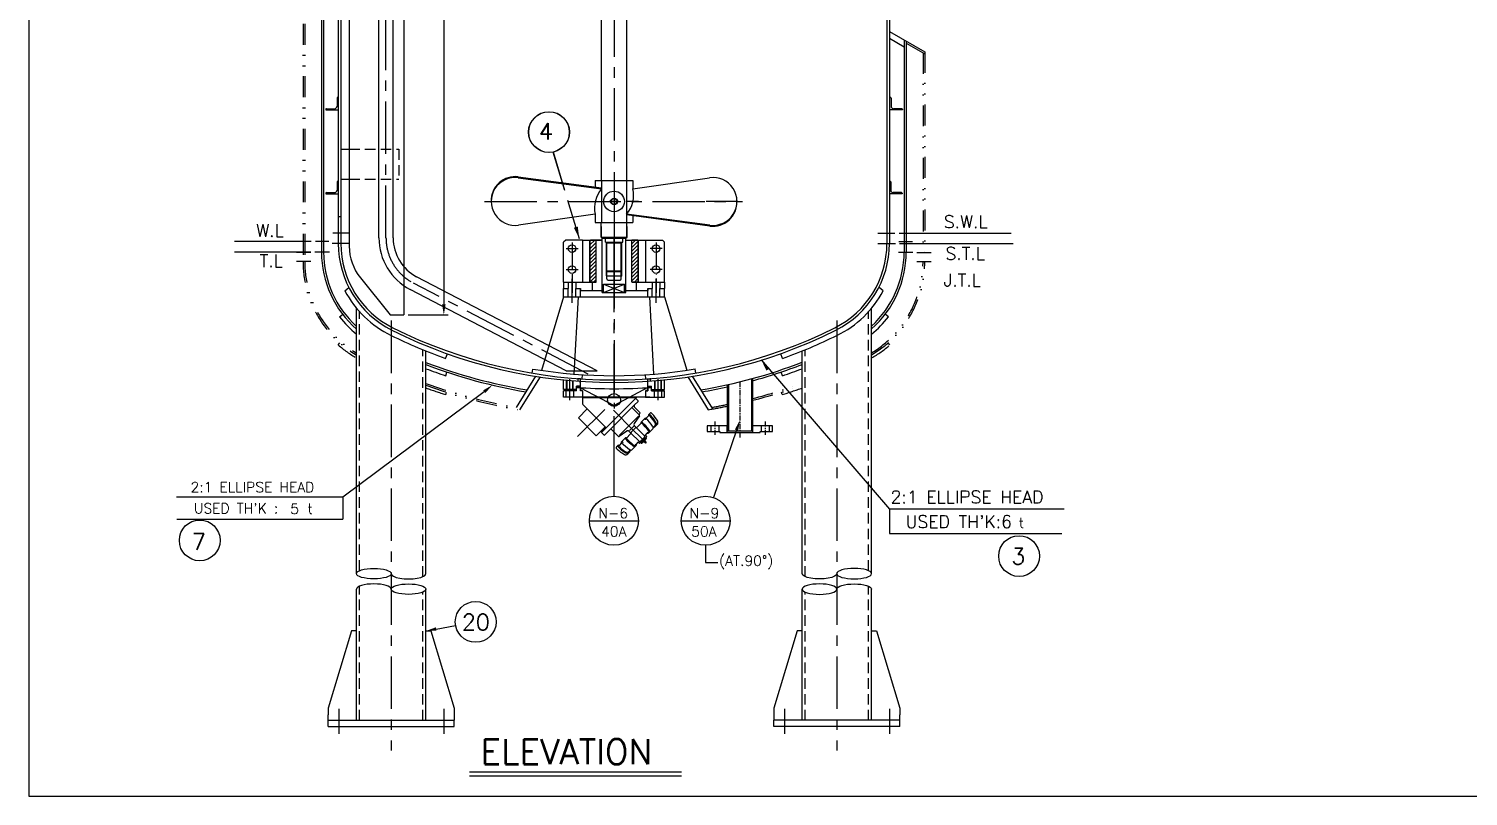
# Model space of a CAD drawing. Extents: x -31592 to 52943, y -66971 to 88202.
# Drawn here: x 0 to 3427, y 0 to 1829 of the extents above; entities that cross this region are included whole.
import ezdxf
from ezdxf.enums import TextEntityAlignment as Align

# ---------------------------------------------------------------- set-up
doc = ezdxf.new("R2010")
doc.units = 0
doc.header["$LTSCALE"] = 100
doc.header["$MEASUREMENT"] = 0
for name, pattern in [('CADRA_SOLID', [0]), ('CENTER', [2, 1.25, -0.25, 0.25, -0.25]), ('DASHDOT', [16.308264, 8.154132, -4.077066, 0, -4.077066]), ('DASHED', [12.231198, 8.154132, -4.077066]), ('DIVIDE', [1.25, 0.5, -0.25, 0, -0.25, 0, -0.25]), ('DIVIDEX2', [2.5, 1, -0.5, 0, -0.5, 0, -0.5]), ('HIDDEN', [0.375, 0.25, -0.125])]:
    doc.linetypes.add(name, pattern=pattern)
doc.layers.get('0').update_dxf_attribs({"linetype": 'CONTINUOUS'})
for name, color, linetype in [('1', 1, 'CENTER'), ('2', 2, 'HIDDEN'), ('29', 4, 'CADRA_SOLID'), ('3', 3, 'CADRA_SOLID'), ('4', 4, 'CONTINUOUS'), ('AME_FRZ', 7, 'CONTINUOUS'), ('CENTER', 1, 'CENTER'), ('DIM', 4, 'CONTINUOUS'), ('L1', 1, 'CENTER'), ('L3', 3, 'CONTINUOUS'), ('치수선', 4, 'CONTINUOUS')]:
    doc.layers.add(name, color=color, linetype=linetype)
doc.styles.add('ROMANS', font='romans.shx')
doc.dimstyles.get("Standard").update_dxf_attribs({"dimscale": 10, "dimtxt": 3, "dimasz": 2.5, "dimexe": 1, "dimexo": 1, "dimgap": 1, "dimtad": 1, "dimdec": 1, "dimzin": 0, "dimdsep": 46, "dimtxsty": 'ROMANS', "dimcen": 1, "dimclrd": 256, "dimclre": 256, "dimclrt": 256, "dimadec": 0, "dimazin": 0, "dimtfac": 1, "dimtdec": 1, "dimtmove": 0, "dimatfit": 3, "dimfxl": 1, "dimtolj": 1, "dimtzin": 0, "dimlwd": -1, "dimlwe": -1, "dimarcsym": 0})

# ---------------------------------------------------------------- blocks, each defined once
blk = doc.blocks.new('*D112')
at = {"layer": '4', "linetype": 'Continuous', "transparency": 16777216}
for p, q in [((885.5, 3210.4), (998, 3210.4)), ((988, 3185.4), (988, 1171.8)), ((902.8, 1146.8), (998, 1146.8))]:
    blk.add_line(p, q, dxfattribs=at)
for points in [[(983.9, 3185.4), (992.2, 3185.4), (988, 3210.4)], [(983.9, 1171.8), (992.2, 1171.8), (988, 1146.8)]]:
    blk.add_solid(points, dxfattribs=at)
at = {"layer": '4', "linetype": 'Continuous', "lineweight": -2, "transparency": 16777216, "insert": (963, 1942), "char_height": 30, "attachment_point": 5, "rotation": 90, "style": 'ROMANS'}
blk.add_mtext('\\A1;2064', dxfattribs=at)

msp = doc.modelspace()

# ---------------------------------------------------------------- hatches: boundary and pattern name
at = {"layer": 'L1', "linetype": 'Continuous', "lineweight": -2}
h = msp.add_hatch(dxfattribs=at)
h.set_pattern_fill('ANSI31', color=256, scale=50, angle=-180, style=0)
h.set_pattern_definition([(225, (3914.888, 1753.626), (4.419417, -4.419417), [])])
h.paths.add_polyline_path([(1435.78, 1224.89), (1450.78, 1224.89), (1450.78, 1274.89), (1435.78, 1274.89)])
h.paths.add_polyline_path([(1435.78, 1274.89), (1450.78, 1274.89), (1450.78, 1324.89), (1435.78, 1324.89)])
h.paths.add_polyline_path([(1335.78, 1224.89), (1350.78, 1224.89), (1350.78, 1274.89), (1335.78, 1274.89)])
h.paths.add_polyline_path([(1335.78, 1274.89), (1350.78, 1274.89), (1350.78, 1324.89), (1335.78, 1324.89)])

# ---------------------------------------------------------------- linework, layer by layer
at = {"color": 7, "lineweight": -2}
for p, q in [((736.82, 4414.93), (736.82, 1316.86)), ((742.82, 4414.93), (742.82, 1316.86)), ((2042.82, 4414.93), (2042.82, 1316.86)), ((2048.82, 4414.93), (2048.82, 1316.86)), ((696.82, 3175.39), (696.82, 1296.36)), ((701.82, 3175.39), (701.82, 1296.36)), ((2083.82, 1801.96), (2083.82, 1296.36)), ((2088.82, 1799.07), (2088.82, 1296.36)), ((733.82, 1663.61), (733.82, 1644.11)), ((2052.74, 1663.61), (2052.74, 1644.11)), ((706.82, 1636.61), (706.82, 1635.11)), ((2079.74, 1636.61), (2079.74, 1635.11)), ((733.82, 1463.61), (733.82, 1444.11)), ((2051.82, 1463.61), (2051.82, 1444.11)), ((706.82, 1436.61), (706.82, 1435.11)), ((2078.82, 1436.61), (2078.82, 1435.11))]:
    msp.add_line(p, q, dxfattribs=at)
at = {"color": 3, "linetype": 'DIVIDE', "lineweight": -2}
for p, q in [((652.82, 3217.89), (652.82, 1273.85)), ((656.82, 3217.89), (656.82, 1273.85)), ((2128.82, 1771.36), (2128.82, 1273.85)), ((2132.82, 1773.67), (2132.82, 1273.85))]:
    msp.add_line(p, q, dxfattribs=at)
at = {"lineweight": -2}
for p, q in [((1362.57, 3067.48), (1362.57, 1467.21)), ((1422.57, 3067.48), (1422.57, 1467.21)), ((1348.28, 1467.21), (1348.28, 1451.26)), ((1348.28, 1467.21), (1438.28, 1467.21)), ((1438.28, 1467.21), (1438.28, 1447.21)), ((736.82, 1381.05), (742.82, 1381.05)), ((736.82, 1381.05), (742.82, 1381.05)), ((1348.28, 1387.21), (1348.28, 1367.21)), ((1438.28, 1383.17), (1438.28, 1367.21)), ((1438.28, 1383.17), (1438.28, 1367.21)), ((1348.28, 1367.21), (1438.28, 1367.21)), ((1362.57, 1331.89), (1362.57, 1367.21)), ((1423.99, 1331.89), (1423.99, 1367.21)), ((1362.57, 1331.89), (1364.57, 1329.89)), ((1423.99, 1331.89), (1421.99, 1329.89)), ((780.32, 530.39), (780.32, 1162.46)), ((2006.24, 530.39), (2006.24, 1162.46)), ((945.32, 530.39), (945.32, 1060.94)), ((1841.24, 530.39), (1841.24, 1060.94)), ((1720.27, 994.55), (1720.27, 870.89)), ((1723.07, 995.31), (1723.05, 870.89)), ((1313.28, 974.05), (1313.28, 968.04)), ((1318.28, 966.05), (1318.28, 934.86)), ((1468.28, 966.05), (1468.28, 951.03)), ((1473.28, 974.05), (1473.28, 966.05)), ((1662.57, 980.35), (1662.57, 870.89)), ((1665.37, 980.35), (1665.37, 870.89)), ((1478.28, 951.03), (1308.28, 951.03)), ((1445.58, 949.03), (1318.28, 949.03)), ((1318.28, 934.86), (1318.98, 933.15)), ((1318.98, 933.15), (1374.35, 877.79)), ((1383.68, 873.78), (1435.87, 925.97)), ((1384.59, 888.04), (1425.25, 928.7)), ((1443.49, 946.94), (1425.25, 928.7)), ((1435.87, 925.97), (1441.48, 931.58)), ((1453.62, 908.21), (1435.87, 925.97)), ((1441.48, 931.58), (1450.43, 940.53)), ((1454.83, 914.59), (1441.48, 927.94)), ((1443.49, 946.94), (1444.67, 948.12)), ((1444.67, 948.12), (1446.79, 945.99)), ((1445.58, 951.03), (1445.58, 949.03)), ((1450.43, 942.35), (1446.79, 945.99)), ((1308.23, 901.47), (1329.45, 922.69)), ((1308.23, 901.47), (1351.01, 858.69)), ((1453.81, 906.02), (1441.04, 887.78)), ((1453.62, 908.21), (1453.45, 908.38)), ((1453.47, 910.79), (1454.83, 912.16)), ((1457.97, 891.39), (1457.72, 891.13)), ((1466.84, 900.26), (1457.97, 891.39)), ((1459.79, 891.39), (1460.09, 891.08)), ((1475.4, 906.39), (1469.27, 900.26)), ((1469.27, 900.26), (1469.27, 900.26)), ((1475.95, 909.36), (1475.4, 908.81)), ((1476.25, 907.24), (1475.4, 906.39)), ((1479.21, 912.63), (1475.95, 909.36)), ((1479.06, 905.64), (1477.46, 907.24)), ((1478.37, 909.36), (1480.58, 907.16)), ((1484.29, 910.87), (1482.24, 912.93)), ((1351.01, 858.69), (1372.23, 879.91)), ((1363.35, 866.8), (1364.53, 867.98)), ((1365.47, 864.67), (1363.35, 866.8)), ((1364.53, 867.98), (1384.59, 888.04)), ((1365.47, 864.67), (1369.11, 861.03)), ((1370.93, 861.03), (1383.68, 873.78)), ((1387.32, 873.78), (1403.25, 857.85)), ((1405.45, 857.65), (1423.68, 870.42)), ((1422.5, 853.49), (1432.79, 863.78)), ((1453.46, 845.21), (1433.23, 865.44)), ((1446.03, 878.23), (1466.25, 858)), ((1447.68, 878.67), (1457.97, 888.96)), ((1458.02, 889.01), (1457.72, 889.31)), ((1474.86, 867.62), (1472.41, 865.16)), ((1476.37, 866.09), (1476.91, 866.64)), ((1476.91, 866.64), (1485.48, 875.21)), ((1486.42, 879.18), (1486.46, 879.22)), ((1486.46, 879.22), (1490.74, 883.5)), ((1491.96, 881.68), (1492.26, 881.98)), ((1492.26, 881.98), (1495.97, 885.7)), ((1615.3, 882.89), (1615.3, 868.89)), ((1662.55, 882.89), (1615.3, 882.89)), ((1615.3, 868.89), (1644.8, 868.89)), ((1623.3, 882.89), (1623.3, 868.89)), ((1642.3, 882.89), (1642.3, 868.89)), ((1644.8, 868.89), (1644.8, 866.89)), ((1644.8, 866.89), (1740.8, 866.89)), ((1662.25, 866.89), (1662.25, 882.89)), ((1662.55, 870.89), (1723.05, 870.89)), ((1770.3, 882.89), (1723.05, 882.89)), ((1723.35, 866.89), (1723.35, 882.89)), ((1740.8, 866.89), (1740.8, 868.89)), ((1740.8, 868.89), (1770.3, 868.89)), ((1743.3, 882.89), (1743.3, 868.89)), ((1762.3, 882.89), (1762.3, 868.89)), ((1770.3, 868.89), (1770.3, 882.89)), ((1398.54, 829.22), (1400.59, 827.17)), ((1402.1, 835.52), (1398.84, 832.26)), ((1402.65, 836.07), (1402.1, 835.52)), ((1404.3, 830.88), (1402.1, 833.09)), ((1405.08, 836.07), (1404.22, 835.21)), ((1404.22, 834), (1405.82, 832.4)), ((1411.2, 842.19), (1405.08, 836.07)), ((1420.08, 853.49), (1411.2, 844.62)), ((1411.2, 842.19), (1411.2, 842.19)), ((1427.96, 820.72), (1432.25, 825)), ((1432.25, 825), (1432.29, 825.04)), ((1436.26, 825.98), (1444.83, 834.55)), ((1446.3, 839.06), (1443.85, 836.61)), ((1456.62, 842.71), (1468.76, 854.84)), ((1470.09, 853.51), (1459.13, 842.54)), ((1425.77, 815.49), (1429.48, 819.21)), ((1429.48, 819.21), (1429.78, 819.51)), ((780.32, 181.05), (780.32, 493.39)), ((945.32, 181.05), (945.32, 493.39)), ((1841.24, 181.05), (1841.24, 493.39)), ((2006.24, 181.05), (2006.24, 493.39)), ((768.58, 393.91), (712.82, 210.14)), ((780.32, 393.91), (768.58, 393.91)), ((945.32, 393.91), (957.05, 393.91)), ((957.05, 393.91), (1012.82, 210.14)), ((1829.5, 393.91), (1773.74, 210.14)), ((1841.24, 393.91), (1829.5, 393.91)), ((2006.24, 393.91), (2017.97, 393.91)), ((2017.97, 393.91), (2073.74, 210.14)), ((712.82, 210.14), (712.82, 194.05)), ((1012.82, 210.14), (1012.82, 181.05)), ((1773.74, 210.14), (1773.74, 181.05)), ((2073.74, 210.14), (2073.74, 194.05)), ((712.82, 166.05), (712.82, 194.05)), ((712.82, 181.05), (1012.82, 181.05)), ((1012.82, 166.05), (1012.82, 181.05)), ((2073.74, 181.05), (1773.74, 181.05)), ((1773.74, 166.05), (1773.74, 181.05)), ((2073.74, 166.05), (2073.74, 194.05)), ((712.82, 166.05), (1012.82, 166.05)), ((2073.74, 166.05), (1773.74, 166.05)), ((1049.51, 58.3), (1553.74, 58.3))]:
    msp.add_line(p, q, dxfattribs=at)
at = {"linetype": 'Continuous', "lineweight": -2}
for p, q in [((735.32, 1665.11), (736.82, 1665.11)), ((2051.24, 1665.11), (2049.74, 1665.11)), ((706.82, 1635.11), (736.82, 1635.11)), ((708.32, 1638.11), (727.82, 1638.11)), ((2079.74, 1635.11), (2049.74, 1635.11)), ((2078.24, 1638.11), (2058.74, 1638.11)), ((735.32, 1465.11), (736.82, 1465.11)), ((2050.32, 1465.11), (2048.82, 1465.11)), ((706.82, 1435.11), (736.82, 1435.11)), ((708.32, 1438.11), (727.82, 1438.11)), ((2078.82, 1435.11), (2048.82, 1435.11)), ((2077.32, 1438.11), (2057.82, 1438.11)), ((1362.57, 1357.55), (1362.57, 1331.89)), ((1423.99, 1357.55), (1423.99, 1331.89)), ((1278.28, 1324.89), (1273.28, 1319.89)), ((1273.28, 1224.89), (1273.28, 1319.89)), ((1318.28, 1324.89), (1278.28, 1324.89)), ((1318.28, 1324.89), (1350.78, 1324.89)), ((1318.28, 1324.89), (1318.28, 1224.89)), ((1335.78, 1324.89), (1335.78, 1224.89)), ((1336.78, 1324.89), (1335.78, 1323.89)), ((1335.78, 1225.89), (1335.78, 1323.89)), ((1365.07, 1324.89), (1336.78, 1324.89)), ((1350.78, 1323.89), (1349.78, 1324.89)), ((1350.78, 1225.89), (1350.78, 1323.89)), ((1365.07, 1323.89), (1350.78, 1323.89)), ((1362.57, 1331.89), (1423.99, 1331.89)), ((1364.57, 1329.89), (1421.99, 1329.89)), ((1365.07, 1199.89), (1365.07, 1329.89)), ((1372.57, 1319.89), (1413.99, 1319.89)), ((1375.07, 1319.89), (1376.07, 1318.89)), ((1376.07, 1232.89), (1376.07, 1318.89)), ((1376.07, 1318.89), (1410.49, 1318.89)), ((1411.49, 1319.89), (1410.49, 1318.89)), ((1410.49, 1232.89), (1410.49, 1318.89)), ((1421.49, 1199.89), (1421.49, 1329.89)), ((1421.49, 1324.89), (1468.28, 1324.89)), ((1435.78, 1323.89), (1421.49, 1323.89)), ((1449.78, 1324.89), (1435.78, 1324.89)), ((1436.78, 1324.89), (1435.78, 1323.89)), ((1435.78, 1225.89), (1435.78, 1323.89)), ((1450.78, 1323.89), (1449.78, 1324.89)), ((1450.78, 1324.89), (1450.78, 1224.89)), ((1450.78, 1225.89), (1450.78, 1323.89)), ((1468.28, 1324.89), (1468.28, 1224.89)), ((1468.28, 1324.89), (1508.28, 1324.89)), ((1508.28, 1324.89), (1513.28, 1319.89)), ((1513.28, 1224.89), (1513.28, 1319.89)), ((1375.07, 1251.89), (1411.49, 1251.89)), ((1375.07, 1239.89), (1411.49, 1239.89)), ((1376.07, 1249.89), (1410.49, 1249.89)), ((752.5, 1204.34), (761.97, 1212.15)), ((1273.28, 1224.89), (1350.78, 1224.89)), ((1273.28, 1224.89), (1273.28, 1209.89)), ((1273.28, 1189.89), (1273.28, 1209.89)), ((1273.28, 1209.89), (1284.28, 1209.89)), ((1284.28, 1224.89), (1284.28, 1209.89)), ((1302.28, 1224.89), (1302.28, 1209.89)), ((1302.28, 1209.89), (1313.28, 1209.89)), ((1313.28, 1209.89), (1313.28, 1204.89)), ((1313.28, 1204.89), (1365.07, 1204.89)), ((1336.78, 1224.89), (1335.78, 1225.89)), ((1350.78, 1224.89), (1336.78, 1224.89)), ((1349.78, 1224.89), (1350.78, 1225.89)), ((1365.07, 1199.89), (1421.49, 1199.89)), ((1368.28, 1199.89), (1368.28, 1219.89)), ((1368.28, 1219.89), (1393.28, 1219.89)), ((1379.07, 1229.89), (1407.49, 1229.89)), ((1393.28, 1219.89), (1418.28, 1219.89)), ((1418.28, 1199.89), (1418.28, 1219.89)), ((1421.49, 1204.89), (1473.28, 1204.89)), ((1436.78, 1224.89), (1435.78, 1225.89)), ((1449.78, 1224.89), (1435.78, 1224.89)), ((1435.78, 1224.89), (1513.28, 1224.89)), ((1449.78, 1224.89), (1450.78, 1225.89)), ((1473.28, 1209.89), (1473.28, 1204.89)), ((1473.28, 1209.89), (1484.28, 1209.89)), ((1484.28, 1224.89), (1484.28, 1209.89)), ((1502.28, 1224.89), (1502.28, 1209.89)), ((1502.28, 1209.89), (1513.28, 1209.89)), ((1513.28, 1224.89), (1513.28, 1209.89)), ((1513.28, 1189.89), (1513.28, 1209.89)), ((2034.05, 1204.34), (2024.58, 1212.15)), ((1273.28, 1190.19), (1220.32, 1014.73)), ((1273.28, 1189.89), (1513.28, 1189.89)), ((1298.35, 1005.73), (1308.28, 1189.89)), ((1488.2, 1005.8), (1478.28, 1189.89)), ((1513.28, 1190.19), (1566.19, 1014.86)), ((740.01, 1142.57), (747.15, 1148.05)), ((2046.55, 1142.57), (2039.41, 1148.05)), ((992.07, 1043.17), (996.57, 1054.3)), ((1794.49, 1043.17), (1789.99, 1054.3)), ((992.43, 1001.98), (995.28, 1010.52)), ((1198.61, 1008.04), (1200.22, 1017.91)), ((1317.7, 994.3), (1318.28, 1003.85)), ((1468.85, 994.35), (1468.25, 1004.34)), ((1587.92, 1008.19), (1586.31, 1018.06)), ((1794.12, 1001.98), (1791.27, 1010.52))]:
    msp.add_line(p, q, dxfattribs=at)
at = {"color": 1, "linetype": 'CENTER', "lineweight": -2}
for p, q in [((1393.28, 1477.19), (1393.28, 1359.04)), ((1084.56, 1417.21), (1699.39, 1417.21))]:
    msp.add_line(p, q, dxfattribs=at)
at = {"color": 2, "lineweight": -2}
for p, q in [((764.15, 1341.89), (723.6, 1341.89)), ((2021.49, 1341.89), (2062.04, 1341.89)), ((714.43, 1321.39), (682.22, 1321.39)), ((764.15, 1316.89), (722.24, 1316.89)), ((2021.49, 1316.89), (2063.4, 1316.89)), ((2071.21, 1321.39), (2103.42, 1321.39)), ((671.5, 1295.89), (637.15, 1295.89)), ((671.5, 1273.89), (637.15, 1273.89)), ((715.5, 1296.39), (681.15, 1296.39)), ((2070.14, 1296.39), (2104.49, 1296.39)), ((2114.14, 1295.89), (2148.49, 1295.89)), ((2114.14, 1273.89), (2148.49, 1273.89))]:
    msp.add_line(p, q, dxfattribs=at)
at = {"linetype": 'CENTER', "lineweight": -2}
for p, q in [((1372.57, 1319.89), (1372.57, 1329.89)), ((1413.99, 1319.89), (1413.99, 1329.89)), ((1284.28, 1189.89), (1284.28, 1209.89)), ((1302.28, 1189.89), (1302.28, 1209.89)), ((1313.28, 1189.89), (1313.28, 1209.89)), ((1340.78, 1224.89), (1340.78, 1204.89)), ((1445.78, 1224.89), (1445.78, 1204.89)), ((1473.28, 1189.89), (1473.28, 1209.89)), ((1484.28, 1189.89), (1484.28, 1209.89)), ((1502.28, 1189.89), (1502.28, 1209.89))]:
    msp.add_line(p, q, dxfattribs=at)
at = {"color": 1, "linetype": 'CENTER', "lineweight": -2, "ltscale": 10}
for p, q in [((1288.28, 964.06), (1288.28, 994)), ((1498.28, 964.06), (1498.28, 994)), ((1279.28, 951.05), (1279.28, 966.05)), ((1288.28, 943.57), (1288.28, 973.51)), ((1297.28, 951.05), (1297.28, 966.05)), ((1489.28, 951.05), (1489.28, 966.05)), ((1498.28, 943.57), (1498.28, 973.51)), ((1507.28, 951.05), (1507.28, 966.05))]:
    msp.add_line(p, q, dxfattribs=at)
at = {"color": 3, "linetype": 'DIVIDEX2', "lineweight": -2}
for p, q in [((1312.74, 985.71), (1313.28, 994.7)), ((1473.82, 985.71), (1473.28, 994.7))]:
    msp.add_line(p, q, dxfattribs=at)
at = {"color": 4, "linetype": 'ByBlock', "lineweight": -2}
msp.add_line((1392.82, 905.61), (1392.82, 714.63), dxfattribs=at)
at = {"color": 1, "linetype": 'CENTER', "lineweight": -2, "ltscale": 0.1}
for p, q in [((1632.82, 893.17), (1632.82, 861.17)), ((1752.82, 893.17), (1752.82, 861.17))]:
    msp.add_line(p, q, dxfattribs=at)
at = {"linetype": 'Continuous', "lineweight": -2}
for centre in [(1293.28, 1304.89), (1493.28, 1304.89), (1293.28, 1254.89), (1493.28, 1254.89)]:
    msp.add_circle(centre, 9, dxfattribs=at)
at = {"lineweight": -2}
for centre in [(1468.06, 899.05), (1412.42, 843.41)]:
    msp.add_circle(centre, 1.72, dxfattribs=at)
at = {"linetype": 'Continuous', "lineweight": -2}
for centre, radius, start, end in [((735.32, 1663.61), 1.5, 90, 180), ((2051.24, 1663.61), 1.5, 0, 90), ((708.32, 1636.61), 1.5, 90, 180), ((727.82, 1644.11), 6, 270, 0), ((2058.74, 1644.11), 6, 180, 270), ((2078.24, 1636.61), 1.5, 0, 90), ((727.82, 1444.11), 6, 270, 0), ((735.32, 1463.61), 1.5, 90, 180), ((2050.32, 1463.61), 1.5, 0, 90), ((2057.82, 1444.11), 6, 180, 270), ((708.32, 1436.61), 1.5, 90, 180), ((2077.32, 1436.61), 1.5, 0, 90), ((1379.07, 1232.89), 3, 180, 270), ((1407.49, 1232.89), 3, 270, 0)]:
    msp.add_arc(centre, radius, start, end, dxfattribs=at)
at = {"color": 7, "lineweight": -2}
for centre, radius, start, end in [((967.33, 1316.86), 230.51, 180, 243.4324), ((967.33, 1316.86), 224.51, 180, 243.4324), ((1818.31, 1316.86), 224.51, 296.5676, 0), ((1818.31, 1316.86), 230.51, 296.5676, 0), ((940.49, 1296.36), 243.67, 180, 228.90394), ((940.49, 1296.36), 238.67, 180, 227.84845), ((1845.15, 1296.36), 238.67, 312.44881, 0), ((1845.15, 1296.36), 243.67, 311.38244, 0), ((967.33, 1316.86), 242.51, 207.64491, 244.47205), ((1819.23, 1316.86), 242.51, 295.52795, 332.35509), ((940.49, 1296.36), 252.67, 217.49054, 230.66082), ((1846.07, 1296.36), 252.67, 309.33918, 322.50946), ((1392.82, 2167.74), 1193.85, 243.64434, 250.38604), ((1392.82, 2167.74), 1181.85, 243.4324, 296.5676), ((1392.82, 2167.74), 1175.85, 243.4324, 296.5676), ((1393.74, 2167.74), 1193.85, 289.61396, 296.35566), ((1392.82, 2200.9), 1250.01, 249.02276, 260.48425), ((1392.82, 2200.9), 1255.01, 249.11025, 260.38985), ((1392.82, 2200.9), 1250.01, 279.52175, 291.02221), ((1392.82, 2200.9), 1255.01, 285.25677, 290.93451), ((1392.82, 2200.9), 1264.01, 249.26587, 251.53289), ((1392.82, 2167.74), 1165.85, 260.49116, 279.55327), ((1393.74, 2200.9), 1264.01, 288.46711, 290.73413), ((1392.82, 2200.9), 1255.01, 279.61611, 282.41192)]:
    msp.add_arc(centre, radius, start, end, dxfattribs=at)
at = {"color": 3, "linetype": 'DIVIDE', "lineweight": -2}
for centre, radius, start, end in [((911.03, 1273.85), 258.21, 180, 239.5879), ((911.03, 1273.85), 254.21, 180, 239.05726), ((1874.61, 1273.85), 254.21, 301.18371, 0), ((1874.61, 1273.85), 258.21, 300.64803, 0), ((911.03, 1273.85), 264.21, 228.67927, 240.3487), ((1875.53, 1273.85), 264.21, 299.6513, 311.32073), ((1392.82, 2237.31), 1331.42, 250.36011, 260.38564), ((1392.82, 2237.31), 1335.42, 250.42135, 260.31501), ((1392.82, 2237.31), 1341.42, 250.51247, 252.6486), ((1392.82, 2237.31), 1331.42, 284.36176, 289.68174), ((1392.82, 2237.31), 1335.42, 284.31782, 289.62036), ((1393.74, 2237.31), 1341.42, 287.3514, 289.48753), ((1392.82, 2237.31), 1335.42, 279.69059, 281.65372), ((1392.82, 2237.31), 1331.42, 280.07123, 281.68923)]:
    msp.add_arc(centre, radius, start, end, dxfattribs=at)
at = {"lineweight": -2}
for centre, radius, start, end in [((1443.3, 929.76), 2.57, 135, 225), ((1449.52, 941.44), 1.29, 315, 45), ((1454.68, 909.58), 1.72, 135, 224.16658), ((1452.41, 907), 1.72, 325, 44.99381), ((1453.62, 913.37), 1.72, 315, 45), ((1458.63, 890.22), 1.29, 135, 225), ((1458.88, 890.48), 1.29, 45, 135), ((1250.27, 681.26), 296.74, 40.30279, 45), ((1468.06, 899.05), 1.72, 45, 135), ((1251.74, 697.53), 297.35, 38.28641, 42.98362), ((1476.61, 907.6), 1.72, 135, 225), ((1477.16, 908.15), 1.72, 45, 135), ((1476.86, 906.63), 0.858, 45, 135), ((1429, 855.58), 70.8, 27.96528, 45), ((1480.87, 911.26), 2.15, 50.67053, 140.67053), ((1429, 855.58), 72.95, 27.96528, 45), ((1432.71, 859.29), 72.95, 27.96528, 45), ((1491.28, 890.39), 6.63, 315, 27.96528), ((1370.02, 861.94), 1.29, 225, 315), ((1385.5, 871.96), 2.57, 45, 135), ((1443.86, 885.81), 3.43, 145, 225), ((1458.58, 888.35), 0.858, 130.25788, 135), ((1458.58, 888.35), 0.858, 44.8326, 130.25788), ((1250.27, 681.26), 294.59, 40.27554, 44.8326), ((1473.5, 869.42), 4.4, 255.63063, 310.7943), ((1472.72, 869.75), 3.02, 315, 40.27554), ((1472.87, 869.72), 5.08, 322.73271, 43.22474), ((1480.61, 877.93), 5.94, 12.16222, 40.30279), ((1482.91, 877.79), 3.64, 314.99821, 352.2588), ((1480.61, 877.93), 5.94, 353.89324, 12.16222), ((1486.6, 885.05), 5.83, 268.58266, 292.76948), ((1485.68, 887.96), 8.88, 291.01297, 315), ((1487.57, 886.67), 4.49, 315, 27.96528), ((1487.57, 886.67), 6.63, 315, 27.96528), ((1400.2, 830.59), 2.15, 129.32947, 219.32947), ((1452.17, 878.75), 72.95, 225, 242.03472), ((1403.31, 834.3), 1.72, 135, 225), ((1403.87, 834.86), 1.72, 45, 135), ((1404.83, 834.61), 0.858, 135, 225), ((1455.89, 882.47), 72.95, 225, 242.03472), ((1455.89, 882.47), 70.8, 225, 242.03472), ((1412.42, 843.41), 1.72, 135, 225), ((1613.93, 1059.72), 297.35, 227.01638, 231.71359), ((1630.21, 1061.2), 296.74, 225, 229.69721), ((1630.21, 1061.2), 294.59, 225.1674, 229.72446), ((1433.54, 830.85), 5.94, 229.69721, 257.83778), ((1423.5, 825.79), 8.88, 315, 338.98703), ((1426.41, 824.86), 5.83, 337.23052, 1.41734), ((1433.54, 830.85), 5.94, 257.83778, 276.10676), ((1433.68, 828.56), 3.64, 277.7412, 315.00179), ((1441.75, 838.6), 5.08, 226.77526, 307.26729), ((1441.71, 838.74), 3.02, 229.72446, 315), ((1421.08, 820.18), 6.63, 242.03472, 315), ((1424.79, 823.9), 6.63, 242.03472, 315), ((1424.79, 823.9), 4.49, 242.03472, 315)]:
    msp.add_arc(centre, radius, start, end, dxfattribs=at)
at = {"layer": '1', "linetype": 'Continuous', "lineweight": -2}
for p, q in [((2072.02, 1341.89), (2338.5, 1341.89)), ((2072.63, 1316.89), (2343.41, 1316.89))]:
    msp.add_line(p, q, dxfattribs=at)
at = {"layer": '1', "color": 1, "linetype": 'Continuous', "lineweight": -2}
for p, q in [((1375.07, 1239.89), (1375.07, 1319.89)), ((1411.49, 1239.89), (1411.49, 1319.89)), ((1375.07, 1239.89), (1376.07, 1238.89)), ((1411.49, 1239.89), (1410.49, 1238.89))]:
    msp.add_line(p, q, dxfattribs=at)
at = {"layer": '1', "linetype": 'CENTER', "lineweight": -2, "ltscale": 0.1}
msp.add_line((1692.92, 987.45), (1692.81, 852.76), dxfattribs=at)
at = {"layer": '1', "color": 7, "lineweight": -2}
for p, q in [((1364.26, 867.71), (1445.58, 949.03)), ((1433.29, 864.83), (1428.08, 870.04)), ((1433.68, 867.1), (1439.02, 872.44)), ((1439.02, 872.44), (1444.37, 877.79)), ((1441.43, 883.39), (1446.64, 878.18)), ((1466.73, 859.49), (1467.85, 860.61)), ((1467.85, 860.61), (1472.41, 865.16)), ((1471.19, 857.27), (1467.85, 860.61)), ((1468.76, 854.84), (1471.19, 857.27)), ((1420.33, 853.75), (1420.08, 853.49)), ((1420.38, 851.37), (1420.08, 851.67)), ((1422.15, 853.75), (1422.46, 853.44)), ((1444.83, 834.55), (1445.37, 835.09)), ((1446.3, 839.06), (1450.86, 843.62)), ((1450.86, 843.62), (1451.97, 844.73)), ((1454.19, 840.28), (1450.86, 843.62)), ((1456.62, 842.71), (1454.19, 840.28)), ((1460.87, 850.59), (1456.45, 846.17)), ((1457.96, 841.37), (1456.62, 842.71)), ((1459.13, 842.54), (1457.96, 841.37)), ((1458.13, 841.2), (1457.96, 841.37)), ((1465.29, 855.02), (1460.87, 850.59)), ((1463.91, 845.04), (1464.62, 844.44)), ((1464.62, 844.44), (1465.91, 843.37)), ((1465.91, 843.37), (1467.23, 842.26)), ((1467.02, 846.84), (1466.43, 847.55)), ((1468.1, 845.56), (1467.02, 846.84)), ((1467.23, 842.26), (1467.92, 841.68)), ((1469.21, 844.24), (1468.1, 845.56)), ((1468.49, 841.71), (1469.76, 842.97)), ((1468.76, 854.84), (1470.09, 853.51)), ((1469.78, 843.55), (1469.21, 844.24)), ((1470.09, 853.51), (1470.27, 853.33))]:
    msp.add_line(p, q, dxfattribs=at)
at = {"layer": '1', "color": 2, "linetype": 'DASHDOT', "lineweight": -2}
for p, q in [((1439.02, 872.44), (1391.65, 919.81)), ((1456.02, 855.45), (1439.02, 872.44)), ((1460.87, 850.59), (1456.02, 855.45)), ((1456.02, 855.45), (1464.97, 846.49)), ((1464.97, 846.49), (1460.87, 850.59)), ((1465.06, 846.4), (1464.97, 846.49)), ((1465.18, 846.28), (1465.06, 846.4)), ((1465.18, 846.28), (1465.67, 845.8)), ((1465.67, 845.8), (1465.79, 845.68)), ((1468.38, 843.09), (1465.79, 845.68)), ((1466.31, 842.55), (1468.91, 845.15)), ((1468.38, 843.09), (1469.63, 841.84))]:
    msp.add_line(p, q, dxfattribs=at)
at = {"layer": '1', "color": 2, "lineweight": -2}
for p, q in [((1406.21, 860.07), (1451.42, 905.28)), ((1429.63, 871.62), (1439.95, 881.94))]:
    msp.add_line(p, q, dxfattribs=at)
at = {"layer": '1', "color": 1, "linetype": 'DASHED', "lineweight": -2}
for p, q in [((1468.1, 845.56), (1465.91, 843.37)), ((1467.23, 842.26), (1469.21, 844.24))]:
    msp.add_line(p, q, dxfattribs=at)
at = {"layer": '1', "color": 7, "lineweight": -2}
for centre, radius, start, end in [((1404.46, 859.06), 1.72, 225, 305), ((1425.65, 867.61), 3.43, 45, 125), ((1431.58, 864.99), 1.72, 315, 15), ((1434.89, 865.88), 1.72, 135, 195), ((1445.58, 876.57), 1.72, 75, 135), ((1446.47, 879.89), 1.72, 255, 315), ((1462.87, 857.45), 3.43, 315, 9.31467), ((1467.95, 858.28), 1.72, 135, 189.31467), ((1420.99, 852.58), 1.29, 135, 225), ((1421.24, 852.84), 1.29, 45, 135), ((1423.11, 852.89), 0.858, 139.74212, 225.1674), ((1423.11, 852.89), 0.858, 135, 139.74212), ((1442.04, 837.97), 4.4, 319.2057, 14.36937), ((1453.19, 843.52), 1.72, 80.68533, 135), ((1454.02, 848.6), 3.43, 260.68533, 315), ((1458.43, 841.5), 0.429, 225, 303.93519), ((1434.72, 876.75), 42.91, 303.93519, 311.13554), ((1463.36, 844.38), 0.858, 50, 135), ((1463.79, 843.46), 1.29, 50, 131.13554), ((1467.09, 848.1), 0.858, 135, 220), ((1468.01, 847.67), 1.29, 138.86446, 220), ((1434.72, 876.75), 42.91, 318.86446, 326.06481), ((1468.19, 842.01), 0.429, 230, 315), ((1469.46, 843.27), 0.429, 315, 40), ((1469.96, 853.03), 0.429, 326.06481, 45)]:
    msp.add_arc(centre, radius, start, end, dxfattribs=at)
at = {"layer": '2', "lineweight": -2}
for p, q in [((787.42, 537.4), (787.42, 1154.24)), ((1999.14, 537.4), (1999.14, 1154.24)), ((938.22, 523.39), (938.22, 1063.83)), ((1848.34, 523.39), (1848.34, 1063.83)), ((787.42, 181.05), (787.42, 500.4)), ((938.22, 181.05), (938.22, 486.38)), ((1848.34, 181.05), (1848.34, 486.38)), ((1999.14, 181.05), (1999.14, 500.4))]:
    msp.add_line(p, q, dxfattribs=at)
at = {"layer": '29', "lineweight": -2}
for p, q in [((1688.13, 1417.21), (1612.46, 1417.21)), ((1632.46, 1417.21), (1634.19, 1417.21)), ((1634.19, 1417.21), (1635.51, 1417.21)), ((672.22, 1321.39), (489.68, 1321.39)), ((672.22, 1321.39), (490.55, 1321.39)), ((671.15, 1296.39), (489.68, 1296.39)), ((671.15, 1296.39), (489.68, 1296.39))]:
    msp.add_line(p, q, dxfattribs=at)
at = {"layer": '3', "linetype": 'Continuous', "lineweight": -2}
for p, q in [((736.58, 1075.42), (740.54, 1079.93)), ((2049.98, 1075.42), (2046.01, 1079.93)), ((992.77, 956.94), (994.56, 962.66)), ((1793.79, 956.94), (1792, 962.66))]:
    msp.add_line(p, q, dxfattribs=at)
at = {"layer": '4', "lineweight": -2}
for p, q in [((0, 5940.03), (0, 0)), ((0, 5940.03), (0, 0)), ((1275.73, 1443.47), (1248.46, 1534.99)), ((1276.16, 1443.47), (1248.89, 1534.99)), ((1310.61, 1327.84), (1283.32, 1419.44)), ((1743.44, 1039.82), (2049.08, 684.32)), ((747.96, 712.42), (351.69, 712.42)), ((747.96, 712.42), (747.96, 659.93)), ((352.53, 659.93), (747.96, 659.93)), ((1334.54, 656.35), (1451.09, 656.35)), ((1553.02, 656.35), (1669.57, 656.35)), ((2049.08, 684.75), (2464.6, 684.75)), ((2049.08, 684.75), (2049.08, 626.36)), ((2049.08, 626.36), (2458.83, 626.36)), ((1049.51, 48.31), (1553.74, 48.31)), ((0, 0), (8481.17, 0)), ((0, 0), (8481.17, 0))]:
    msp.add_line(p, q, dxfattribs=at)
at = {"layer": '4', "color": 7, "lineweight": -2}
for p, q in [((833.35, 1330.63), (833.35, 4259.35)), ((867.35, 1330.11), (867.35, 4269.63)), ((762.83, 3193.34), (762.83, 1310.78)), ((892.82, 3193.34), (892.82, 1328.89)), ((2048.82, 1822.16), (2132.82, 1773.67)), ((2048.82, 1806.13), (2083.82, 1785.92)), ((2088.82, 1794.45), (2132.82, 1769.05)), ((742.82, 1541.52), (762.83, 1541.52)), ((742.82, 1470.14), (762.83, 1470.14)), ((892.82, 1328.89), (892.82, 1146.79)), ((789.44, 1234.94), (859.96, 1146.79)), ((1352.69, 1013.69), (923.19, 1237.92)), ((1279.32, 1013.69), (907.93, 1207.59)), ((859.96, 1146.79), (892.82, 1146.79)), ((1206.52, 1000.67), (1160.12, 926.39)), ((1216.96, 999.05), (1168.16, 920.93)), ((1279.32, 1013.69), (1352.69, 1013.69)), ((1568.81, 999.07), (1617.61, 920.95)), ((1579.25, 1000.69), (1627.93, 922.75))]:
    msp.add_line(p, q, dxfattribs=at)
at = {"layer": '4', "color": 2, "linetype": 'HIDDEN', "lineweight": -2}
for p, q in [((762.83, 1541.52), (881.27, 1541.52)), ((881.27, 1541.52), (881.27, 1470.14)), ((762.83, 1470.14), (881.27, 1470.14))]:
    msp.add_line(p, q, dxfattribs=at)
at = {"layer": '4', "color": 2, "linetype": 'HIDDEN', "lineweight": -2, "ltscale": 5}
for p, q in [((1363.29, 1467.21), (1363.29, 1367.21)), ((1423.26, 1467.21), (1423.26, 1367.21))]:
    msp.add_line(p, q, dxfattribs=at)
at = {"layer": '4', "color": 1, "linetype": 'CENTER', "lineweight": -2}
msp.add_line((1331.79, 1005.45), (915.56, 1222.75), dxfattribs=at)
at = {"layer": '4', "linetype": 'Continuous', "lineweight": -2}
for p, q in [((1307.28, 995.78), (1307.28, 989.76)), ((1479.28, 995.86), (1479.28, 989.84)), ((1084.24, 963.94), (747.96, 712.42)), ((1611.3, 598.08), (1611.3, 557.26)), ((1611.3, 557.26), (1640.45, 557.26))]:
    msp.add_line(p, q, dxfattribs=at)
for points in [[(1684.77, 872.44), (1630.06, 711.52)], [(969.92, 398.36), (1016.16, 406.74)]]:
    msp.add_lwpolyline(points, dxfattribs=at)
at = {"layer": '4', "lineweight": -2}
for centre, radius in [((1238.17, 1582.45), 48.56), ((1238.6, 1582.45), 48.56), ((1392.82, 656.35), 58.28), ((1611.3, 656.35), 58.28), ((406.96, 609.55), 48.56), ((2357.43, 572.24), 48.56), ((1063.95, 415.4), 48.56)]:
    msp.add_circle(centre, radius, dxfattribs=at)
at = {"layer": '4', "linetype": 'Continuous', "lineweight": -2}
for centre, radius in [((1393.28, 944.05), 15.44), ((1393.28, 950.05), 9.094947017729282e-13), ((1393.28, 950.05), 9.094947017729282e-13)]:
    msp.add_circle(centre, radius, dxfattribs=at)
at = {"layer": '4', "color": 7, "lineweight": -2}
for centre, radius, start, end in [((884.24, 1310.78), 121.41, 180, 218.65981), ((972.17, 1330.63), 138.8, 180, 242.43169), ((971.33, 1330.11), 104, 180, 242.43169), ((1393.28, 2318.65), 1347.6, 266.17063, 273.82937)]:
    msp.add_arc(centre, radius, start, end, dxfattribs=at)
at = {"layer": '4', "color": 1, "linetype": 'CENTER', "lineweight": -2}
msp.add_arc((971.75, 1330.37), 121.4, 180, 242.43169, dxfattribs=at)
at = {"layer": '4', "linetype": 'Continuous', "lineweight": -2}
for centre in [(821.57, 530.39), (904.07, 493.39)]:
    msp.add_ellipse(centre, major_axis=(-41.25, 0), ratio=0.30287, dxfattribs=at)
for centre, start_param, end_param in [((904.07, 530.39), 0, 3.1415927), ((821.57, 493.39), 3.1415927, 6.2831853)]:
    msp.add_ellipse(centre, major_axis=(-41.25, 0), ratio=0.30287, start_param=start_param, end_param=end_param, dxfattribs=at)
at = {"layer": '4', "linetype": 'Continuous', "lineweight": -2, "extrusion": (0, 0, -1)}
for centre, start_param, end_param in [((1882.49, 530.39), 0, 3.1415927), ((1964.99, 493.39), 3.1415927, 6.2831853)]:
    msp.add_ellipse(centre, major_axis=(41.25, 0), ratio=0.30287, start_param=start_param, end_param=end_param, dxfattribs=at)
for centre in [(1964.99, 530.39), (1882.49, 493.39)]:
    msp.add_ellipse(centre, major_axis=(41.25, 0), ratio=0.30287, dxfattribs=at)
at = {"layer": '4', "lineweight": -2}
for points in [[(1306.9, 1357.29), (1297.6, 1354.51), (1310.57, 1327.98)], [(1756.07, 1014.18), (1763.98, 1019.81), (1743.13, 1040.73)]]:
    msp.add_solid(points, dxfattribs=at)
at = {"layer": '4', "linetype": 'Continuous', "lineweight": -2}
for points in [[(1081.62, 967.18), (1103.69, 979.65), (1086.86, 960.7)], [(1680.83, 873.78), (1692.82, 896.11), (1688.72, 871.1)], [(970.66, 394.26), (945.32, 393.91), (969.18, 402.46)]]:
    msp.add_solid(points, dxfattribs=at)
at = {"layer": 'AME_FRZ', "lineweight": -2}
for p, q in [((1165.34, 1475.74), (1363.29, 1449.25)), ((1165.34, 1473.71), (1363.29, 1447.21)), ((1438.28, 1447.21), (1620.61, 1473.63)), ((1363.29, 1447.21), (1363.29, 1449.25)), ((1348.28, 1387.21), (1165.95, 1360.8)), ((1621.22, 1360.72), (1423.26, 1387.21)), ((1423.26, 1387.21), (1423.26, 1385.18)), ((1621.22, 1358.68), (1423.26, 1385.18))]:
    msp.add_line(p, q, dxfattribs=at)
for centre, radius, start, end in [((1157.78, 1419.25), 57, 82.3763, 182.04462), ((1157.78, 1417.21), 57, 82.3763, 278.24226), ((1628.78, 1417.21), 57, 262.3763, 98.24226), ((1416.84, 1401.93), 70.12, 139.77927, 192.11835), ((1369.72, 1432.49), 70.12, 319.77927, 12.11835), ((1628.78, 1415.18), 57, 262.3763, 2.04462)]:
    msp.add_arc(centre, radius, start, end, dxfattribs=at)
at = {"layer": 'CENTER', "lineweight": -2}
msp.add_line((1393.28, 5487.02), (1393.28, 923.75), dxfattribs=at)
at = {"layer": 'CENTER', "linetype": 'CENTER', "lineweight": -2}
for p, q in [((850.35, 1330.37), (850.35, 4777.94)), ((1393.28, 1371.22), (1393.28, 1183.16)), ((1393.28, 1189.24), (1393.28, 1336.88)), ((1393.28, 1216.87), (1393.28, 1332.27)), ((1293.28, 1175.27), (1293.28, 1232.55)), ((1393.28, 953.21), (1393.28, 1232.55)), ((1493.28, 1175.27), (1493.28, 1232.55)), ((862.82, 1133.15), (862.82, 109.29)), ((1923.74, 1133.15), (1923.74, 109.29))]:
    msp.add_line(p, q, dxfattribs=at)
at = {"layer": 'CENTER', "linetype": 'CENTER', "lineweight": -2, "ltscale": 0.5}
for p, q in [((1278.97, 1304.89), (1307.42, 1304.89)), ((1293.28, 1319), (1293.28, 1239.25)), ((1507.59, 1304.89), (1479.14, 1304.89)), ((1493.28, 1319), (1493.28, 1242.9)), ((1278.97, 1254.89), (1307.42, 1254.89)), ((1507.59, 1254.89), (1479.14, 1254.89))]:
    msp.add_line(p, q, dxfattribs=at)
at = {"layer": 'CENTER', "linetype": 'Continuous', "lineweight": -2}
for p, q in [((1293.28, 1238.21), (1293.28, 1199.33)), ((1493.28, 1233.94), (1493.28, 1199.26))]:
    msp.add_line(p, q, dxfattribs=at)
at = {"layer": 'CENTER', "lineweight": -2, "ltscale": 15}
for p, q in [((1306.35, 856.82), (1371.18, 921.64)), ((737.82, 208.5), (737.82, 148.61)), ((987.82, 208.5), (987.82, 148.61)), ((1798.74, 208.5), (1798.74, 148.61)), ((2048.74, 208.5), (2048.74, 148.61))]:
    msp.add_line(p, q, dxfattribs=at)
at = {"layer": 'DIM', "color": 2, "lineweight": -2}
for p, q in [((1313.28, 994.22), (1307.28, 994.22)), ((1313.28, 966.05), (1313.28, 994.22)), ((1473.28, 994.22), (1479.28, 994.22)), ((1473.28, 966.05), (1473.28, 994.22)), ((1273.28, 969.05), (1273.28, 993.01)), ((1303.78, 969.05), (1273.28, 969.05)), ((1303.78, 966.05), (1273.28, 966.05)), ((1303.78, 969.05), (1303.78, 977.05)), ((1313.28, 977.05), (1303.78, 977.05)), ((1313.28, 974.05), (1303.78, 974.05)), ((1313.28, 974.05), (1303.78, 974.05)), ((1473.28, 977.05), (1482.78, 977.05)), ((1473.28, 974.05), (1482.78, 974.05)), ((1473.28, 974.05), (1482.78, 974.05)), ((1482.78, 969.05), (1482.78, 977.05)), ((1482.78, 969.05), (1513.28, 969.05)), ((1482.78, 966.05), (1513.28, 966.05)), ((1482.78, 966.05), (1513.28, 966.05)), ((1513.28, 969.05), (1513.28, 993.12)), ((1318.28, 951.05), (1273.28, 951.05)), ((1468.28, 951.05), (1513.28, 951.05))]:
    msp.add_line(p, q, dxfattribs=at)
at = {"layer": 'DIM', "lineweight": -2}
for p, q in [((1273.28, 951.05), (1273.28, 966.05)), ((1280.28, 969.05), (1280.28, 992.26)), ((1281.28, 969.05), (1281.28, 992.16)), ((1295.28, 969.05), (1295.28, 990.8)), ((1296.28, 969.05), (1296.28, 990.71)), ((1303.78, 966.05), (1303.78, 974.05)), ((1313.28, 972.94), (1314.28, 973.58)), ((1313.28, 973.42), (1393.28, 931.13)), ((1313.28, 968.04), (1313.28, 966.05)), ((1313.28, 968.04), (1318.28, 966.05)), ((1318.28, 966.05), (1313.28, 966.05)), ((1473.28, 974.05), (1393.28, 931.13)), ((1473.28, 968.04), (1468.28, 966.05)), ((1468.28, 966.05), (1473.28, 966.05)), ((1482.78, 966.05), (1482.78, 974.05)), ((1490.28, 969.05), (1490.28, 990.79)), ((1491.28, 969.05), (1491.28, 990.88)), ((1505.28, 969.05), (1505.28, 992.26)), ((1506.28, 969.05), (1506.28, 992.36)), ((1513.28, 951.05), (1513.28, 966.05)), ((1468.28, 951.03), (1470.28, 951.03))]:
    msp.add_line(p, q, dxfattribs=at)
at = {"layer": 'L1', "lineweight": -2}
for p, q in [((1404.6, 1417.21), (1381.49, 1417.21)), ((1451.39, 1417.21), (1423.2, 1417.21))]:
    msp.add_line(p, q, dxfattribs=at)
at = {"layer": 'L1', "linetype": 'Continuous', "lineweight": -2}
for p, q in [((1375.07, 1251.89), (1376.07, 1249.89)), ((1411.49, 1251.89), (1410.49, 1249.89)), ((1368.28, 1199.89), (1418.28, 1219.89)), ((1368.28, 1219.89), (1418.28, 1199.89))]:
    msp.add_line(p, q, dxfattribs=at)
msp.add_circle((1393.28, 1417.21), 8, dxfattribs=at)
at = {"layer": 'L3', "linetype": 'Continuous', "lineweight": -2}
msp.add_circle((1393.28, 1417.21), 7, dxfattribs=at)
at = {"layer": '치수선', "linetype": 'Continuous', "lineweight": -2}
msp.add_circle((1393.28, 1417.21), 24.57, dxfattribs=at)

# ---------------------------------------------------------------- texts
at = {"layer": '1', "color": 4, "lineweight": -2, "style": 'ROMANS'}
for s, p in [('S.W.L', (2178.27, 1353.93)), ('W.L', (541.34, 1332.72)), ('S.T.L', (2182.29, 1278.18)), ('T.L', (549.46, 1260.63)), ('J.T.L', (2177.73, 1214.55))]:
    msp.add_text(s, height=30, dxfattribs=at).set_placement(p)
at = {"layer": '4', "color": 7, "lineweight": -2, "style": 'ROMANS'}
for s, height, p in [('4', 38.85, (1214.34, 1564.77)), ('4', 38.85, (1214.77, 1564.77)), ('7', 38.85, (388.13, 586.87)), ('3', 38.85, (2338.77, 552.3)), ('20', 38.85, (1030.96, 395.46)), ('ELEVATION', 59.977, (1075.57, 76.17))]:
    msp.add_text(s, height=height, dxfattribs=at).set_placement(p)
at = {"layer": '4', "lineweight": -2, "style": 'ROMANS'}
for s, height, p in [('2:1 ELLIPSE HEAD', 24.2813, (385.15, 724.34)), ('2:1 ELLIPSE HEAD', 30, (2051.52, 698.03)), ('5', 24.28, (622.4, 672.77)), ('t', 24.28, (663.4, 672.94)), ('N-6', 24.281, (1355.76, 662.39)), ('N-9', 24.281, (1572.77, 662.39)), ('t', 24.28, (2356.62, 639.27)), ('40A', 24.281, (1362.43, 618.68)), ('50A', 24.281, (1576.84, 618.68)), ('(AT.90%%D)', 24.281, (1643.3, 549.07))]:
    msp.add_text(s, height=height, dxfattribs=at).set_placement(p)
for s, height, p in [("USED TH'K : ", 24.2813, (501.73, 673.88)), ("USED TH'K:6", 30, (2213.8, 639.15))]:
    msp.add_text(s, height=height, dxfattribs=at).set_placement(p, align=Align.CENTER)
at = {"layer": '4', "linetype": 'Continuous', "insert": (737.96, 697.42), "char_height": 30, "attachment_point": 9, "style": 'ROMANS'}
msp.add_mtext('\\A1;', dxfattribs=at)

# ---------------------------------------------------------------- dimensions: what is measured, and where the dimension line sits
at = {"layer": '4', "linetype": 'Continuous', "lineweight": -2}
dim = msp.add_linear_dim(base=(988.03, 1146.79), p1=(875.54, 3210.39), p2=(892.82, 1146.79), angle=90, text='2064', dimstyle='Standard', dxfattribs=at)
dim.commit()
dim.dimension.update_dxf_attribs({"geometry": '*D112', "text_midpoint": (988.03, 1941.98), "dimtype": 160})

doc.saveas('drawing.dxf')
